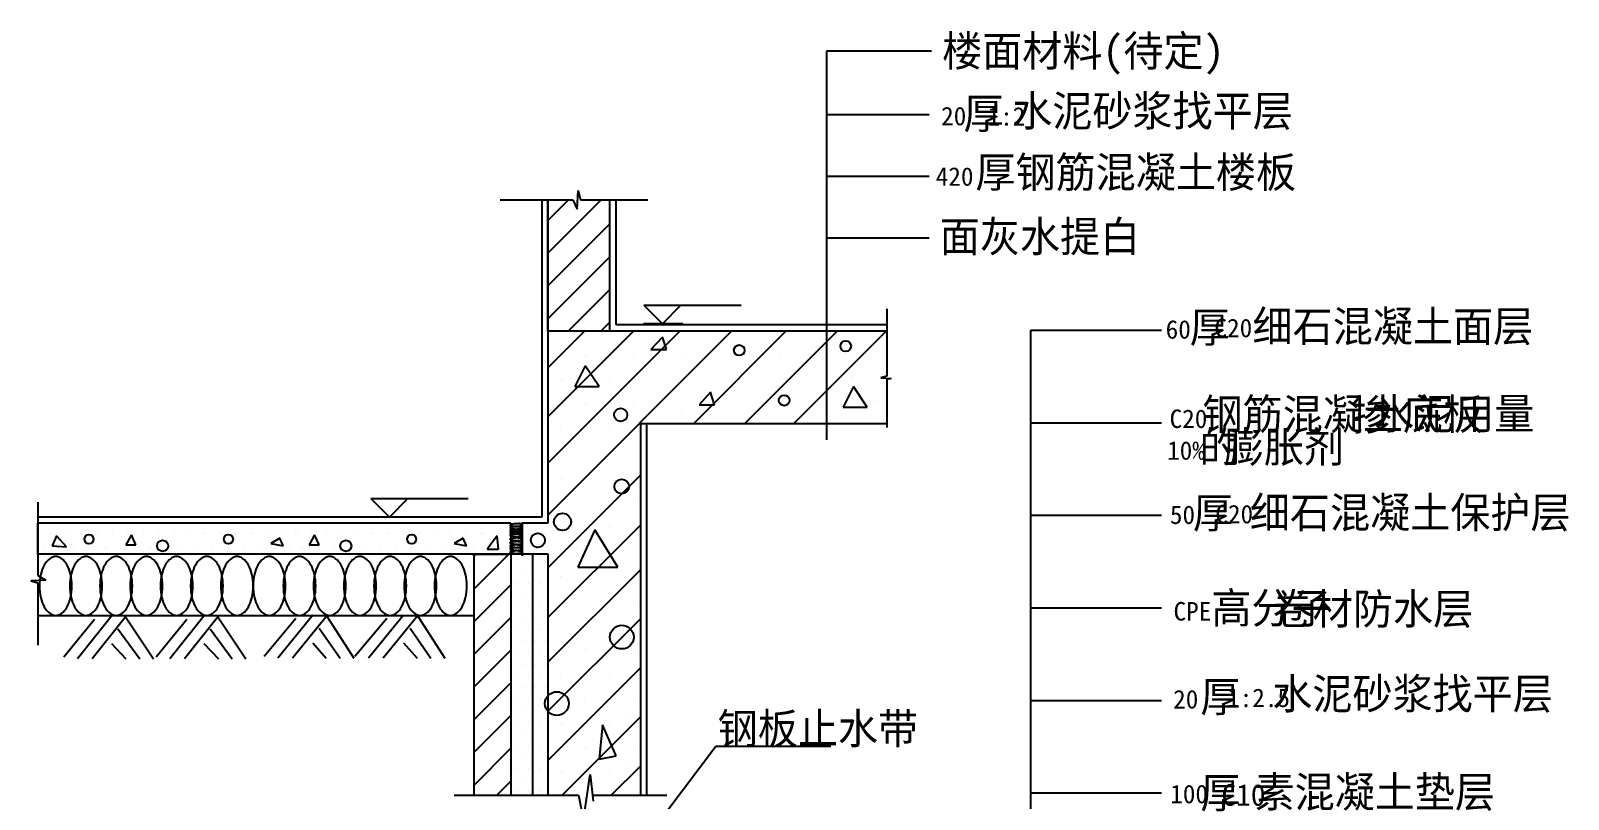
# Model space of a CAD drawing. Header units: metres. Extents: x 3274464 to 3302332, y 2272729 to 2302103.
# Drawn here: x 3277400 to 3302332, y 2289646 to 2302103 of the extents above; entities that cross this region are included whole.
import ezdxf

# ---------------------------------------------------------------- set-up
doc = ezdxf.new("R2010")
doc.units = ezdxf.units.M
doc.layers.add('PUB_DIM', color=3, linetype='Continuous')

# ---------------------------------------------------------------- blocks, each defined once
blk = doc.blocks.new('HN13')
for p, q in [((-300, 300), (1279.69, 300)), ((-300, 300), (0, 0)), ((0, 0), (300, 300)), ((329.35, 0), (-304.88, 0))]:
    blk.add_line(p, q)

msp = doc.modelspace()

# ---------------------------------------------------------------- linework, layer by layer
for p, q in [((3290307.03, 2295473.46), (3290307.03, 2301777.78)), ((3290307.03, 2301777.78), (3292008.3, 2301777.78)), ((3290307.03, 2300743.92), (3291966.74, 2300743.92)), ((3290307.03, 2299743.92), (3291966.74, 2299743.92)), ((3286261.02, 2299211.14), (3286277.92, 2299515.04)), ((3286277.92, 2299515.04), (3286312.8, 2299359.75)), ((3285011.01, 2299359.75), (3286190.79, 2299359.75)), ((3285684.83, 2299359.75), (3285684.83, 2294220.62)), ((3285784.83, 2297239), (3285784.83, 2299359.75)), ((3285784.83, 2299026.13), (3286118.45, 2299359.75)), ((3285784.83, 2298495.8), (3286648.78, 2299359.75)), ((3286190.79, 2299359.75), (3286261.02, 2299211.14)), ((3286312.8, 2299359.75), (3287404.5, 2299359.75)), ((3286884.83, 2299359.75), (3286884.83, 2297339)), ((3285784.83, 2297965.47), (3286784.83, 2298965.47)), ((3290307.03, 2298743.92), (3291966.74, 2298743.92)), ((3285784.83, 2297435.14), (3286784.83, 2298435.14)), ((3286119.02, 2297239), (3286784.83, 2297904.81)), ((3291279.75, 2297597.78), (3291279.75, 2296503.3)), ((3286649.35, 2297239), (3286784.83, 2297374.48)), ((3286884.83, 2297339), (3291279.75, 2297339)), ((3293615.43, 2275831.76), (3293615.43, 2297248.7)), ((3293615.43, 2297248.7), (3295737.04, 2297248.7)), ((3285784.83, 2296639.65), (3286384.18, 2297239)), ((3285784.83, 2297239), (3286784.83, 2297239)), ((3285784.83, 2295095.09), (3287928.74, 2297239)), ((3285784.83, 2294253.16), (3288770.67, 2297239)), ((3285784.83, 2295844.15), (3287179.68, 2297239)), ((3285984.5, 2297237.07), (3285984.5, 2297237.07)), ((3286780, 2297237.07), (3286780, 2297237.07)), ((3287642.49, 2297138.47), (3287457.55, 2296936.86)), ((3287709.74, 2296936.86), (3287642.49, 2297138.47)), ((3288150.65, 2295739), (3289650.65, 2297239)), ((3288979.87, 2295739), (3290479.87, 2297239)), ((3289775.24, 2295739), (3291275.24, 2297239)), ((3286382.25, 2296839.32), (3286382.25, 2296839.32)), ((3287177.75, 2296839.32), (3287177.75, 2296839.32)), ((3287457.55, 2296936.86), (3287709.74, 2296936.86)), ((3287973.24, 2296839.32), (3287973.24, 2296839.32)), ((3288768.74, 2296839.32), (3288768.74, 2296839.32)), ((3289564.23, 2296839.32), (3289564.23, 2296839.32)), ((3290494.86, 2296906.97), (3290494.86, 2296906.97)), ((3286392.34, 2296673.82), (3286224.76, 2296338.88)), ((3286615.78, 2296338.88), (3286392.34, 2296673.82)), ((3290731.41, 2296501.1), (3290731.41, 2296501.1)), ((3291279.75, 2296503.3), (3291183.59, 2296478.01)), ((3285984.5, 2296441.58), (3285984.5, 2296441.58)), ((3286224.76, 2296338.88), (3286615.78, 2296338.88)), ((3286780, 2296441.58), (3286780, 2296441.58)), ((3290741.5, 2296335.59), (3290573.92, 2296000.66)), ((3290964.93, 2296000.66), (3290741.5, 2296335.59)), ((3291183.59, 2296478.01), (3291350.87, 2296467.11)), ((3291350.87, 2296467.11), (3291279.75, 2296449.34)), ((3291279.75, 2296449.34), (3291279.75, 2295670.37)), ((3286382.25, 2296043.83), (3286382.25, 2296043.83)), ((3287177.75, 2296043.83), (3287177.75, 2296043.83)), ((3288420.94, 2296242.17), (3288236, 2296040.56)), ((3288236, 2296040.56), (3288488.19, 2296040.56)), ((3288488.19, 2296040.56), (3288420.94, 2296242.17)), ((3289496.42, 2296027.58), (3289496.42, 2296027.58)), ((3290573.92, 2296000.66), (3290964.93, 2296000.66)), ((3291129.16, 2296103.35), (3291129.16, 2296103.35)), ((3287956.19, 2295943.02), (3287956.19, 2295943.02)), ((3293615.43, 2295748.7), (3295737.04, 2295748.7)), ((3285984.5, 2295646.08), (3285984.5, 2295646.08)), ((3286780, 2295646.08), (3286780, 2295646.08)), ((3287384.83, 2295739), (3287384.83, 2289712.24)), ((3285784.83, 2293396.94), (3287284.83, 2294896.94)), ((3285984.5, 2294850.59), (3285984.5, 2294850.59)), ((3277516.82, 2294460.91), (3277516.82, 2293273.35)), ((3287177.75, 2294452.84), (3287177.75, 2294452.84)), ((3285684.83, 2294220.62), (3277516.82, 2294220.62)), ((3277516.82, 2293620.62), (3277516.82, 2294120.62)), ((3285784.83, 2292591.17), (3287284.83, 2294091.17)), ((3286548.73, 2294011.99), (3286268.74, 2293405.76)), ((3286922.05, 2293405.76), (3286548.73, 2294011.99)), ((3286780, 2294055.09), (3286780, 2294055.09)), ((3293615.43, 2294248.7), (3295737.04, 2294248.7)), ((3277724.76, 2293956.67), (3277724.76, 2293956.67)), ((3277818.63, 2293915.89), (3277746.26, 2293753.16)), ((3277746.26, 2293753.16), (3277981.48, 2293735.07)), ((3277981.48, 2293735.07), (3277818.63, 2293915.89)), ((3277974.76, 2293956.67), (3277974.76, 2293956.67)), ((3278224.76, 2293956.67), (3278224.76, 2293956.67)), ((3278474.76, 2293956.67), (3278474.76, 2293956.67)), ((3278724.76, 2293956.67), (3278724.76, 2293956.67)), ((3279030.91, 2293933.97), (3278940.44, 2293771.24)), ((3278940.44, 2293771.24), (3279103.28, 2293771.24)), ((3278974.76, 2293956.67), (3278974.76, 2293956.67)), ((3279103.28, 2293771.24), (3279030.91, 2293933.97)), ((3279224.76, 2293956.67), (3279224.76, 2293956.67)), ((3279474.76, 2293956.67), (3279474.76, 2293956.67)), ((3279724.76, 2293956.67), (3279724.76, 2293956.67)), ((3279974.76, 2293956.67), (3279974.76, 2293956.67)), ((3280224.76, 2293956.67), (3280224.76, 2293956.67)), ((3280474.76, 2293956.67), (3280474.76, 2293956.67)), ((3280724.76, 2293956.67), (3280724.76, 2293956.67)), ((3280974.76, 2293956.67), (3280974.76, 2293956.67)), ((3281224.76, 2293956.67), (3281224.76, 2293956.67)), ((3281437.37, 2293879.73), (3281292.62, 2293789.32)), ((3281292.62, 2293789.32), (3281491.65, 2293753.16)), ((3281491.65, 2293753.16), (3281437.37, 2293879.73)), ((3281474.76, 2293956.67), (3281474.76, 2293956.67)), ((3281696.47, 2293956.67), (3281696.47, 2293956.67)), ((3281724.76, 2293956.67), (3281724.76, 2293956.67)), ((3282002.62, 2293933.97), (3281912.15, 2293771.24)), ((3281912.15, 2293771.24), (3282074.99, 2293771.24)), ((3281946.47, 2293956.67), (3281946.47, 2293956.67)), ((3282074.99, 2293771.24), (3282002.62, 2293933.97)), ((3282196.47, 2293956.67), (3282196.47, 2293956.67)), ((3284409.08, 2293879.73), (3284264.33, 2293789.32)), ((3284264.33, 2293789.32), (3284463.36, 2293753.16)), ((3284463.36, 2293753.16), (3284409.08, 2293879.73)), ((3284965.63, 2293915.89), (3284802.79, 2293698.91)), ((3284983.73, 2293698.91), (3284965.63, 2293915.89)), ((3284974.76, 2293956.67), (3284974.76, 2293956.67)), ((3285224.76, 2293956.67), (3285224.76, 2293956.67)), ((3285474.76, 2293956.67), (3285474.76, 2293956.67)), ((3286443.57, 2293970.1), (3286443.57, 2293970.1)), ((3277599.76, 2293706.67), (3277599.76, 2293706.67)), ((3277849.76, 2293706.67), (3277849.76, 2293706.67)), ((3278099.76, 2293706.67), (3278099.76, 2293706.67)), ((3278349.76, 2293706.67), (3278349.76, 2293706.67)), ((3278599.76, 2293706.67), (3278599.76, 2293706.67)), ((3278849.76, 2293706.67), (3278849.76, 2293706.67)), ((3279099.76, 2293706.67), (3279099.76, 2293706.67)), ((3279349.76, 2293706.67), (3279349.76, 2293706.67)), ((3279599.76, 2293706.67), (3279599.76, 2293706.67)), ((3279849.76, 2293706.67), (3279849.76, 2293706.67)), ((3280099.76, 2293706.67), (3280099.76, 2293706.67)), ((3280349.76, 2293706.67), (3280349.76, 2293706.67)), ((3280599.76, 2293706.67), (3280599.76, 2293706.67)), ((3280849.76, 2293706.67), (3280849.76, 2293706.67)), ((3281099.76, 2293706.67), (3281099.76, 2293706.67)), ((3281349.76, 2293706.67), (3281349.76, 2293706.67)), ((3281599.76, 2293706.67), (3281599.76, 2293706.67)), ((3281821.47, 2293706.67), (3281821.47, 2293706.67)), ((3282071.47, 2293706.67), (3282071.47, 2293706.67)), ((3282321.47, 2293706.67), (3282321.47, 2293706.67)), ((3282571.47, 2293706.67), (3282571.47, 2293706.67)), ((3282821.47, 2293706.67), (3282821.47, 2293706.67)), ((3283071.47, 2293706.67), (3283071.47, 2293706.67)), ((3283321.47, 2293706.67), (3283321.47, 2293706.67)), ((3283571.47, 2293706.67), (3283571.47, 2293706.67)), ((3283821.47, 2293706.67), (3283821.47, 2293706.67)), ((3284071.47, 2293706.67), (3284071.47, 2293706.67)), ((3284321.47, 2293706.67), (3284321.47, 2293706.67)), ((3284345.18, 2293706.67), (3284345.18, 2293706.67)), ((3284555.91, 2293620.62), (3285155.91, 2293620.62)), ((3284571.47, 2293706.67), (3284571.47, 2293706.67)), ((3284584.83, 2293625.82), (3285184.83, 2293625.82)), ((3284584.83, 2293053.16), (3285157.49, 2293625.82)), ((3284584.83, 2293583.49), (3284627.16, 2293625.82)), ((3284802.79, 2293698.91), (3284983.73, 2293698.91)), ((3284849.76, 2293706.67), (3284849.76, 2293706.67)), ((3285099.76, 2293706.67), (3285099.76, 2293706.67)), ((3285184.83, 2293625.82), (3285784.83, 2293625.82)), ((3285284.93, 2293524.37), (3285284.93, 2293524.37)), ((3285349.76, 2293706.67), (3285349.76, 2293706.67)), ((3285472.43, 2293524.37), (3285472.43, 2293524.37)), ((3285599.76, 2293706.67), (3285599.76, 2293706.67)), ((3285659.93, 2293524.37), (3285659.93, 2293524.37)), ((3285784.83, 2293625.82), (3285784.83, 2293108.43)), ((3285784.83, 2293625.82), (3285784.83, 2293108.43)), ((3286382.25, 2293657.34), (3286382.25, 2293657.34)), ((3286841.32, 2293572.35), (3286841.32, 2293572.35)), ((3277516.82, 2293273.35), (3277642.82, 2293196.71)), ((3285191.18, 2293336.87), (3285191.18, 2293336.87)), ((3285378.68, 2293336.87), (3285378.68, 2293336.87)), ((3285566.18, 2293336.87), (3285566.18, 2293336.87)), ((3285753.68, 2293336.87), (3285753.68, 2293336.87)), ((3285784.83, 2291866.68), (3287284.83, 2293366.68)), ((3285984.5, 2293259.6), (3285984.5, 2293259.6)), ((3286268.74, 2293405.76), (3286922.05, 2293405.76)), ((3277642.82, 2293196.71), (3277399.64, 2293184.25)), ((3277399.64, 2293184.25), (3277516.82, 2293151.32)), ((3277516.82, 2293151.32), (3277516.82, 2292143.4)), ((3284584.83, 2292522.83), (3285184.83, 2293122.83)), ((3285284.93, 2293149.37), (3285284.93, 2293149.37)), ((3285472.43, 2293149.37), (3285472.43, 2293149.37)), ((3285659.93, 2293149.37), (3285659.93, 2293149.37)), ((3285191.18, 2292961.87), (3285191.18, 2292961.87)), ((3285284.93, 2292774.37), (3285284.93, 2292774.37)), ((3285378.68, 2292961.87), (3285378.68, 2292961.87)), ((3285472.43, 2292774.37), (3285472.43, 2292774.37)), ((3285566.18, 2292961.87), (3285566.18, 2292961.87)), ((3285659.93, 2292774.37), (3285659.93, 2292774.37)), ((3285753.68, 2292961.87), (3285753.68, 2292961.87)), ((3287177.75, 2292861.85), (3287177.75, 2292861.85)), ((3278434.49, 2292561.21), (3277934.78, 2291947.61)), ((3278707.79, 2292615.8), (3278156.17, 2291921.79)), ((3278945.85, 2292615.8), (3278394.23, 2291921.79)), ((3278936.68, 2292601.6), (3279391.56, 2291921.79)), ((3279932.92, 2292561.21), (3279433.21, 2291947.61)), ((3280206.22, 2292615.8), (3279654.6, 2291921.79)), ((3280444.27, 2292615.8), (3279892.66, 2291921.79)), ((3280435.11, 2292601.6), (3280889.98, 2291921.79)), ((3281700.74, 2292573.58), (3281184.04, 2291959.97)), ((3281974.03, 2292628.16), (3281405.43, 2291934.15)), ((3282212.09, 2292628.16), (3281643.49, 2291934.15)), ((3282202.93, 2292613.96), (3282640.81, 2291934.15)), ((3283173.32, 2292573.58), (3282656.63, 2291959.97)), ((3283446.62, 2292628.16), (3282878.02, 2291934.15)), ((3283684.68, 2292628.16), (3283116.08, 2291934.15)), ((3283675.52, 2292613.96), (3284113.4, 2291934.15)), ((3284584.83, 2291992.5), (3285184.83, 2292592.5)), ((3285191.18, 2292586.87), (3285191.18, 2292586.87)), ((3285378.68, 2292586.87), (3285378.68, 2292586.87)), ((3285566.18, 2292586.87), (3285566.18, 2292586.87)), ((3285784.83, 2291071.18), (3287284.83, 2292571.18)), ((3293615.43, 2292748.7), (3295737.04, 2292748.7)), ((3278810.99, 2292406.9), (3279167.47, 2291921.79)), ((3280309.41, 2292406.9), (3280665.9, 2291921.79)), ((3282077.23, 2292419.26), (3282416.73, 2291934.15)), ((3283549.82, 2292419.26), (3283889.32, 2291934.15)), ((3285284.93, 2292399.37), (3285284.93, 2292399.37)), ((3285472.43, 2292399.37), (3285472.43, 2292399.37)), ((3285659.93, 2292399.37), (3285659.93, 2292399.37)), ((3286780, 2292464.1), (3286780, 2292464.1)), ((3278706.45, 2292170.31), (3278943.39, 2291921.79)), ((3280204.88, 2292170.31), (3280441.81, 2291921.79)), ((3281972.7, 2292182.68), (3282192.64, 2291934.15)), ((3283445.28, 2292182.68), (3283665.23, 2291934.15)), ((3284584.83, 2291462.17), (3285184.83, 2292062.17)), ((3285191.18, 2292211.87), (3285191.18, 2292211.87)), ((3285284.93, 2292024.37), (3285284.93, 2292024.37)), ((3285378.68, 2292211.87), (3285378.68, 2292211.87)), ((3285472.43, 2292024.37), (3285472.43, 2292024.37)), ((3285566.18, 2292211.87), (3285566.18, 2292211.87)), ((3285659.93, 2292024.37), (3285659.93, 2292024.37)), ((3285753.68, 2292211.87), (3285753.68, 2292211.87)), ((3286382.25, 2292066.35), (3286382.25, 2292066.35)), ((3287177.75, 2292066.35), (3287177.75, 2292066.35)), ((3285191.18, 2291836.87), (3285191.18, 2291836.87)), ((3285378.68, 2291836.87), (3285378.68, 2291836.87)), ((3285566.18, 2291836.87), (3285566.18, 2291836.87)), ((3285753.68, 2291836.87), (3285753.68, 2291836.87)), ((3285784.83, 2290275.69), (3287284.83, 2291775.69)), ((3284584.83, 2290931.84), (3285184.83, 2291531.84)), ((3285284.93, 2291649.37), (3285284.93, 2291649.37)), ((3285472.43, 2291649.37), (3285472.43, 2291649.37)), ((3285659.93, 2291649.37), (3285659.93, 2291649.37)), ((3285984.5, 2291668.6), (3285984.5, 2291668.6)), ((3286780, 2291668.6), (3286780, 2291668.6)), ((3285191.18, 2291461.87), (3285191.18, 2291461.87)), ((3285284.93, 2291274.37), (3285284.93, 2291274.37)), ((3285378.68, 2291461.87), (3285378.68, 2291461.87)), ((3285472.43, 2291274.37), (3285472.43, 2291274.37)), ((3285566.18, 2291461.87), (3285566.18, 2291461.87)), ((3285659.93, 2291274.37), (3285659.93, 2291274.37)), ((3285753.68, 2291461.87), (3285753.68, 2291461.87)), ((3286382.25, 2291270.86), (3286382.25, 2291270.86)), ((3287177.75, 2291270.86), (3287177.75, 2291270.86)), ((3285191.18, 2291086.87), (3285191.18, 2291086.87)), ((3285378.68, 2291086.87), (3285378.68, 2291086.87)), ((3285566.18, 2291086.87), (3285566.18, 2291086.87)), ((3285753.68, 2291086.87), (3285753.68, 2291086.87)), ((3293615.43, 2291248.7), (3295737.04, 2291248.7)), ((3284584.83, 2290401.51), (3285184.83, 2291001.51)), ((3285284.93, 2290899.37), (3285284.93, 2290899.37)), ((3285472.43, 2290899.37), (3285472.43, 2290899.37)), ((3285659.93, 2290899.37), (3285659.93, 2290899.37)), ((3285984.5, 2290873.11), (3285984.5, 2290873.11)), ((3286016.88, 2289712.24), (3287284.83, 2290980.19)), ((3286670.37, 2290854.56), (3286614.51, 2290296.34)), ((3286893.81, 2290352.16), (3286670.37, 2290854.56)), ((3286780, 2290873.11), (3286780, 2290873.11)), ((3287113.89, 2290984.75), (3287113.89, 2290984.75)), ((3285191.18, 2290711.87), (3285191.18, 2290711.87)), ((3285284.93, 2290524.37), (3285284.93, 2290524.37)), ((3285378.68, 2290711.87), (3285378.68, 2290711.87)), ((3285472.43, 2290524.37), (3285472.43, 2290524.37)), ((3285566.18, 2290711.87), (3285566.18, 2290711.87)), ((3285659.93, 2290524.37), (3285659.93, 2290524.37)), ((3285753.68, 2290711.87), (3285753.68, 2290711.87)), ((3286716.14, 2290587), (3286716.14, 2290587)), ((3284584.83, 2289871.18), (3285184.83, 2290471.18)), ((3285191.18, 2290336.87), (3285191.18, 2290336.87)), ((3285378.68, 2290336.87), (3285378.68, 2290336.87)), ((3285566.18, 2290336.87), (3285566.18, 2290336.87)), ((3285753.68, 2290336.87), (3285753.68, 2290336.87)), ((3286382.25, 2290475.36), (3286382.25, 2290475.36)), ((3286548.79, 2287909.66), (3288508.06, 2290506.63)), ((3286614.51, 2290296.34), (3286893.81, 2290352.16)), ((3287177.75, 2290475.36), (3287177.75, 2290475.36)), ((3288508.06, 2290506.63), (3290373.62, 2290506.63)), ((3285284.93, 2290149.37), (3285284.93, 2290149.37)), ((3285472.43, 2290149.37), (3285472.43, 2290149.37)), ((3285659.93, 2290149.37), (3285659.93, 2290149.37)), ((3285984.5, 2290077.61), (3285984.5, 2290077.61)), ((3286363.54, 2289311.82), (3286473.47, 2290047.84)), ((3286473.47, 2290047.84), (3286521.02, 2289612.24)), ((3286780, 2290077.61), (3286780, 2290077.61)), ((3286812.37, 2289712.24), (3287284.83, 2290184.7)), ((3287113.89, 2290189.25), (3287113.89, 2290189.25)), ((3284956.22, 2289712.24), (3285184.83, 2289940.85)), ((3285191.18, 2289961.87), (3285191.18, 2289961.87)), ((3285284.93, 2289774.37), (3285284.93, 2289774.37)), ((3285378.68, 2289961.87), (3285378.68, 2289961.87)), ((3285472.43, 2289774.37), (3285472.43, 2289774.37)), ((3285566.18, 2289961.87), (3285566.18, 2289961.87)), ((3285659.93, 2289774.37), (3285659.93, 2289774.37)), ((3285753.68, 2289961.87), (3285753.68, 2289961.87)), ((3284265.1, 2289712.24), (3286283.41, 2289712.24)), ((3286283.41, 2289712.24), (3286363.54, 2289311.82)), ((3286382.25, 2289679.87), (3286382.25, 2289679.87)), ((3286510.11, 2289712.24), (3287713.97, 2289712.24)), ((3287177.75, 2289679.87), (3287177.75, 2289679.87)), ((3293615.43, 2289748.7), (3295737.04, 2289748.7))]:
    msp.add_line(p, q)
for points in [[(3285784.83, 2299359.75), (3285784.83, 2294120.62)], [(3286784.83, 2299359.75), (3286784.83, 2297239)], [(3285784.83, 2297239), (3291279.75, 2297239)], [(3287284.83, 2295739), (3287284.83, 2289712.24)], [(3287284.83, 2295739), (3291279.75, 2295739)], [(3284551.26, 2294120.62), (3277516.82, 2294120.62)], [(3285184.83, 2294120.62), (3284551.26, 2294120.62)], [(3285184.83, 2294120.62), (3285184.83, 2289712.24)], [(3285784.83, 2294120.62), (3285367.7, 2294120.62)], [(3285371.24, 2293591.34), (3285371.24, 2294132.11)], [(3284553.91, 2293620.62), (3277516.82, 2293620.62)], [(3285184.83, 2293620.62), (3284555.91, 2293620.62)], [(3284584.83, 2293625.82), (3284584.83, 2289712.24)], [(3285784.83, 2293620.62), (3285367.7, 2293620.62)], [(3285534.83, 2293620.62), (3285534.83, 2289712.24)], [(3285784.83, 2293620.62), (3285784.83, 2289712.24)], [(3284584.83, 2292620.62), (3277516.82, 2292620.62)]]:
    msp.add_lwpolyline(points)
for points in [[(3285333.53, 2294063.54, 0.03), (3285297.12, 2294065.76, 0.05), (3285320.92, 2294071.15, 0.05), (3285367.7, 2294083.22, 0.34), (3285372.64, 2294089.53, 0.34), (3285367.7, 2294095.85, 0.05), (3285320.92, 2294107.92, 0.05), (3285297.12, 2294113.3, 0.03), (3285333.53, 2294115.53, 0.07), (3285318.16, 2294113.3, 0.01), (3285244.03, 2294107.92, 0.04), (3285174.95, 2294095.85, 0.34), (3285170.01, 2294089.53, 0.34), (3285174.95, 2294083.22, 0.04), (3285244.03, 2294071.15, 0.01), (3285318.16, 2294065.76, 0.07)], [(3285333.53, 2294018.97, 0.03), (3285297.12, 2294021.2, 0.05), (3285320.92, 2294026.59, 0.05), (3285367.7, 2294038.66, 0.34), (3285372.64, 2294044.97, 0.34), (3285367.7, 2294051.28, 0.05), (3285320.92, 2294063.35, 0.05), (3285297.12, 2294068.74, 0.03), (3285333.53, 2294070.97, 0.07), (3285318.16, 2294068.74, 0.01), (3285244.03, 2294063.35, 0.04), (3285174.95, 2294051.28, 0.34), (3285170.01, 2294044.97, 0.34), (3285174.95, 2294038.66, 0.04), (3285244.03, 2294026.59, 0.01), (3285318.16, 2294021.2, 0.07)], [(3285333.53, 2293974.41, 0.03), (3285297.12, 2293976.63, 0.05), (3285320.92, 2293982.02, 0.05), (3285367.7, 2293994.09, 0.34), (3285372.64, 2294000.4, 0.34), (3285367.7, 2294006.72, 0.05), (3285320.92, 2294018.78, 0.05), (3285297.12, 2294024.17, 0.03), (3285333.53, 2294026.4, 0.07), (3285318.16, 2294024.17, 0.01), (3285244.03, 2294018.78, 0.04), (3285174.95, 2294006.72, 0.34), (3285170.01, 2294000.4, 0.34), (3285174.95, 2293994.09, 0.04), (3285244.03, 2293982.02, 0.01), (3285318.16, 2293976.63, 0.07)], [(3285333.53, 2293944.69, 0.03), (3285297.12, 2293946.92, 0.05), (3285320.92, 2293952.31, 0.05), (3285367.7, 2293964.38, 0.34), (3285372.64, 2293970.69, 0.34), (3285367.7, 2293977, 0.05), (3285320.92, 2293989.07, 0.05), (3285297.12, 2293994.46, 0.03), (3285333.53, 2293996.69, 0.07), (3285318.16, 2293994.46, 0.01), (3285244.03, 2293989.07, 0.04), (3285174.95, 2293977, 0.34), (3285170.01, 2293970.69, 0.34), (3285174.95, 2293964.38, 0.04), (3285244.03, 2293952.31, 0.01), (3285318.16, 2293946.92, 0.07)], [(3285333.53, 2293900.13, 0.03), (3285297.12, 2293902.36, 0.05), (3285320.92, 2293907.74, 0.05), (3285367.7, 2293919.81, 0.34), (3285372.64, 2293926.13, 0.34), (3285367.7, 2293932.44, 0.05), (3285320.92, 2293944.51, 0.05), (3285297.12, 2293949.9, 0.03), (3285333.53, 2293952.12, 0.07), (3285318.16, 2293949.9, 0.01), (3285244.03, 2293944.51, 0.04), (3285174.95, 2293932.44, 0.34), (3285170.01, 2293926.13, 0.34), (3285174.95, 2293919.81, 0.04), (3285244.03, 2293907.74, 0.01), (3285318.16, 2293902.36, 0.07)], [(3285333.53, 2293833.28, 0.03), (3285297.12, 2293835.51, 0.05), (3285320.92, 2293840.89, 0.05), (3285367.7, 2293852.96, 0.34), (3285372.64, 2293859.28, 0.34), (3285367.7, 2293865.59, 0.05), (3285320.92, 2293877.66, 0.05), (3285297.12, 2293883.05, 0.03), (3285333.53, 2293885.27, 0.07), (3285318.16, 2293883.05, 0.01), (3285244.03, 2293877.66, 0.04), (3285174.95, 2293865.59, 0.34), (3285170.01, 2293859.28, 0.34), (3285174.95, 2293852.96, 0.04), (3285244.03, 2293840.89, 0.01), (3285318.16, 2293835.51, 0.07)], [(3285333.53, 2293773.86, 0.03), (3285297.12, 2293776.08, 0.05), (3285320.92, 2293781.47, 0.05), (3285367.7, 2293793.54, 0.34), (3285372.64, 2293799.85, 0.34), (3285367.7, 2293806.17, 0.05), (3285320.92, 2293818.24, 0.05), (3285297.12, 2293823.62, 0.03), (3285333.53, 2293825.85, 0.07), (3285318.16, 2293823.62, 0.01), (3285244.03, 2293818.24, 0.04), (3285174.95, 2293806.17, 0.34), (3285170.01, 2293799.85, 0.34), (3285174.95, 2293793.54, 0.04), (3285244.03, 2293781.47, 0.01), (3285318.16, 2293776.08, 0.07)], [(3285333.53, 2293721.86, 0.03), (3285297.12, 2293724.09, 0.05), (3285320.92, 2293729.48, 0.05), (3285367.7, 2293741.55, 0.34), (3285372.64, 2293747.86, 0.34), (3285367.7, 2293754.17, 0.05), (3285320.92, 2293766.24, 0.05), (3285297.12, 2293771.63, 0.03), (3285333.53, 2293773.86, 0.07), (3285318.16, 2293771.63, 0.01), (3285244.03, 2293766.24, 0.04), (3285174.95, 2293754.17, 0.34), (3285170.01, 2293747.86, 0.34), (3285174.95, 2293741.55, 0.04), (3285244.03, 2293729.48, 0.01), (3285318.16, 2293724.09, 0.07)], [(3278067.5, 2293103.17, 0.06), (3278045.87, 2293295.28, 0.07), (3277990.57, 2293440.62, 0.11), (3277895.69, 2293550.03, 0.16), (3277804.85, 2293580.39, 0.16), (3277714, 2293550.03, 0.11), (3277619.12, 2293440.62, 0.07), (3277563.82, 2293295.28, 0.06), (3277542.19, 2293103.17, 0.06), (3277563.82, 2292911.05, 0.07), (3277619.12, 2292765.72, 0.11), (3277714, 2292656.31, 0.16), (3277804.85, 2292625.94, 0.16), (3277895.69, 2292656.31, 0.11), (3277990.57, 2292765.72, 0.07), (3278045.87, 2292911.05, 0.06)], [(3278557.5, 2293103.17, 0.06), (3278535.87, 2293295.28, 0.07), (3278480.57, 2293440.62, 0.11), (3278385.69, 2293550.03, 0.16), (3278294.85, 2293580.39, 0.16), (3278204, 2293550.03, 0.11), (3278109.12, 2293440.62, 0.07), (3278053.82, 2293295.28, 0.06), (3278032.19, 2293103.17, 0.06), (3278053.82, 2292911.05, 0.07), (3278109.12, 2292765.72, 0.11), (3278204, 2292656.31, 0.16), (3278294.85, 2292625.94, 0.16), (3278385.69, 2292656.31, 0.11), (3278480.57, 2292765.72, 0.07), (3278535.87, 2292911.05, 0.06)], [(3279047.5, 2293103.17, 0.06), (3279025.87, 2293295.28, 0.07), (3278970.57, 2293440.62, 0.11), (3278875.69, 2293550.03, 0.16), (3278784.85, 2293580.39, 0.16), (3278694, 2293550.03, 0.11), (3278599.12, 2293440.62, 0.07), (3278543.82, 2293295.28, 0.06), (3278522.19, 2293103.17, 0.06), (3278543.82, 2292911.05, 0.07), (3278599.12, 2292765.72, 0.11), (3278694, 2292656.31, 0.16), (3278784.85, 2292625.94, 0.16), (3278875.69, 2292656.31, 0.11), (3278970.57, 2292765.72, 0.07), (3279025.87, 2292911.05, 0.06)], [(3279537.5, 2293103.17, 0.06), (3279515.87, 2293295.28, 0.07), (3279460.57, 2293440.62, 0.11), (3279365.69, 2293550.03, 0.16), (3279274.85, 2293580.39, 0.16), (3279184, 2293550.03, 0.11), (3279089.12, 2293440.62, 0.07), (3279033.82, 2293295.28, 0.06), (3279012.19, 2293103.17, 0.06), (3279033.82, 2292911.05, 0.07), (3279089.12, 2292765.72, 0.11), (3279184, 2292656.31, 0.16), (3279274.85, 2292625.94, 0.16), (3279365.69, 2292656.31, 0.11), (3279460.57, 2292765.72, 0.07), (3279515.87, 2292911.05, 0.06)], [(3280027.5, 2293103.17, 0.06), (3280005.87, 2293295.28, 0.07), (3279950.57, 2293440.62, 0.11), (3279855.69, 2293550.03, 0.16), (3279764.85, 2293580.39, 0.16), (3279674, 2293550.03, 0.11), (3279579.12, 2293440.62, 0.07), (3279523.82, 2293295.28, 0.06), (3279502.19, 2293103.17, 0.06), (3279523.82, 2292911.05, 0.07), (3279579.12, 2292765.72, 0.11), (3279674, 2292656.31, 0.16), (3279764.85, 2292625.94, 0.16), (3279855.69, 2292656.31, 0.11), (3279950.57, 2292765.72, 0.07), (3280005.87, 2292911.05, 0.06)], [(3280517.5, 2293103.17, 0.06), (3280495.87, 2293295.28, 0.07), (3280440.57, 2293440.62, 0.11), (3280345.69, 2293550.03, 0.16), (3280254.85, 2293580.39, 0.16), (3280164, 2293550.03, 0.11), (3280069.12, 2293440.62, 0.07), (3280013.82, 2293295.28, 0.06), (3279992.19, 2293103.17, 0.06), (3280013.82, 2292911.05, 0.07), (3280069.12, 2292765.72, 0.11), (3280164, 2292656.31, 0.16), (3280254.85, 2292625.94, 0.16), (3280345.69, 2292656.31, 0.11), (3280440.57, 2292765.72, 0.07), (3280495.87, 2292911.05, 0.06)], [(3281007.5, 2293103.17, 0.06), (3280985.87, 2293295.28, 0.07), (3280930.57, 2293440.62, 0.11), (3280835.69, 2293550.03, 0.16), (3280744.85, 2293580.39, 0.16), (3280654, 2293550.03, 0.11), (3280559.12, 2293440.62, 0.07), (3280503.82, 2293295.28, 0.06), (3280482.19, 2293103.17, 0.06), (3280503.82, 2292911.05, 0.07), (3280559.12, 2292765.72, 0.11), (3280654, 2292656.31, 0.16), (3280744.85, 2292625.94, 0.16), (3280835.69, 2292656.31, 0.11), (3280930.57, 2292765.72, 0.07), (3280985.87, 2292911.05, 0.06)], [(3281530.5, 2293103.17, 0.06), (3281508.88, 2293295.28, 0.07), (3281453.57, 2293440.62, 0.11), (3281358.69, 2293550.03, 0.16), (3281267.85, 2293580.39, 0.16), (3281177, 2293550.03, 0.11), (3281082.13, 2293440.62, 0.07), (3281026.82, 2293295.28, 0.06), (3281005.2, 2293103.17, 0.06), (3281026.82, 2292911.05, 0.07), (3281082.13, 2292765.72, 0.11), (3281177, 2292656.31, 0.16), (3281267.85, 2292625.94, 0.16), (3281358.69, 2292656.31, 0.11), (3281453.57, 2292765.72, 0.07), (3281508.88, 2292911.05, 0.06)], [(3282020.5, 2293103.17, 0.06), (3281998.88, 2293295.28, 0.07), (3281943.57, 2293440.62, 0.11), (3281848.69, 2293550.03, 0.16), (3281757.85, 2293580.39, 0.16), (3281667, 2293550.03, 0.11), (3281572.13, 2293440.62, 0.07), (3281516.82, 2293295.28, 0.06), (3281495.2, 2293103.17, 0.06), (3281516.82, 2292911.05, 0.07), (3281572.13, 2292765.72, 0.11), (3281667, 2292656.31, 0.16), (3281757.85, 2292625.94, 0.16), (3281848.69, 2292656.31, 0.11), (3281943.57, 2292765.72, 0.07), (3281998.88, 2292911.05, 0.06)], [(3282510.5, 2293103.17, 0.06), (3282488.88, 2293295.28, 0.07), (3282433.57, 2293440.62, 0.11), (3282338.69, 2293550.03, 0.16), (3282247.85, 2293580.39, 0.16), (3282157, 2293550.03, 0.11), (3282062.13, 2293440.62, 0.07), (3282006.82, 2293295.28, 0.06), (3281985.2, 2293103.17, 0.06), (3282006.82, 2292911.05, 0.07), (3282062.13, 2292765.72, 0.11), (3282157, 2292656.31, 0.16), (3282247.85, 2292625.94, 0.16), (3282338.69, 2292656.31, 0.11), (3282433.57, 2292765.72, 0.07), (3282488.88, 2292911.05, 0.06)], [(3283000.5, 2293103.17, 0.06), (3282978.88, 2293295.28, 0.07), (3282923.57, 2293440.62, 0.11), (3282828.69, 2293550.03, 0.16), (3282737.85, 2293580.39, 0.16), (3282647, 2293550.03, 0.11), (3282552.13, 2293440.62, 0.07), (3282496.82, 2293295.28, 0.06), (3282475.2, 2293103.17, 0.06), (3282496.82, 2292911.05, 0.07), (3282552.13, 2292765.72, 0.11), (3282647, 2292656.31, 0.16), (3282737.85, 2292625.94, 0.16), (3282828.69, 2292656.31, 0.11), (3282923.57, 2292765.72, 0.07), (3282978.88, 2292911.05, 0.06)], [(3283490.5, 2293103.17, 0.06), (3283468.88, 2293295.28, 0.07), (3283413.57, 2293440.62, 0.11), (3283318.69, 2293550.03, 0.16), (3283227.85, 2293580.39, 0.16), (3283137, 2293550.03, 0.11), (3283042.13, 2293440.62, 0.07), (3282986.82, 2293295.28, 0.06), (3282965.2, 2293103.17, 0.06), (3282986.82, 2292911.05, 0.07), (3283042.13, 2292765.72, 0.11), (3283137, 2292656.31, 0.16), (3283227.85, 2292625.94, 0.16), (3283318.69, 2292656.31, 0.11), (3283413.57, 2292765.72, 0.07), (3283468.88, 2292911.05, 0.06)], [(3283980.5, 2293103.17, 0.06), (3283958.88, 2293295.28, 0.07), (3283903.57, 2293440.62, 0.11), (3283808.69, 2293550.03, 0.16), (3283717.85, 2293580.39, 0.16), (3283627, 2293550.03, 0.11), (3283532.13, 2293440.62, 0.07), (3283476.82, 2293295.28, 0.06), (3283455.2, 2293103.17, 0.06), (3283476.82, 2292911.05, 0.07), (3283532.13, 2292765.72, 0.11), (3283627, 2292656.31, 0.16), (3283717.85, 2292625.94, 0.16), (3283808.69, 2292656.31, 0.11), (3283903.57, 2292765.72, 0.07), (3283958.88, 2292911.05, 0.06)], [(3284470.5, 2293103.17, 0.06), (3284448.88, 2293295.28, 0.07), (3284393.57, 2293440.62, 0.11), (3284298.69, 2293550.03, 0.16), (3284207.85, 2293580.39, 0.16), (3284117, 2293550.03, 0.11), (3284022.13, 2293440.62, 0.07), (3283966.82, 2293295.28, 0.06), (3283945.2, 2293103.17, 0.06), (3283966.82, 2292911.05, 0.07), (3284022.13, 2292765.72, 0.11), (3284117, 2292656.31, 0.16), (3284207.85, 2292625.94, 0.16), (3284298.69, 2292656.31, 0.11), (3284393.57, 2292765.72, 0.07), (3284448.88, 2292911.05, 0.06)], [(3285333.53, 2293677.3, 0.03), (3285297.12, 2293679.52, 0.05), (3285320.92, 2293684.91, 0.05), (3285367.7, 2293696.98, 0.34), (3285372.64, 2293703.29, 0.34), (3285367.7, 2293709.61, 0.05), (3285320.92, 2293721.68, 0.05), (3285297.12, 2293727.07, 0.03), (3285333.53, 2293729.29, 0.07), (3285318.16, 2293727.07, 0.01), (3285244.03, 2293721.68, 0.04), (3285174.95, 2293709.61, 0.34), (3285170.01, 2293703.29, 0.34), (3285174.95, 2293696.98, 0.04), (3285244.03, 2293684.91, 0.01), (3285318.16, 2293679.52, 0.07)], [(3285333.53, 2293625.3, 0.03), (3285297.12, 2293627.53, 0.05), (3285320.92, 2293632.92, 0.05), (3285367.7, 2293644.99, 0.34), (3285372.64, 2293651.3, 0.34), (3285367.7, 2293657.61, 0.05), (3285320.92, 2293669.68, 0.05), (3285297.12, 2293675.07, 0.03), (3285333.53, 2293677.3, 0.07), (3285318.16, 2293675.07, 0.01), (3285244.03, 2293669.68, 0.04), (3285174.95, 2293657.61, 0.34), (3285170.01, 2293651.3, 0.34), (3285174.95, 2293644.99, 0.04), (3285244.03, 2293632.92, 0.01), (3285318.16, 2293627.53, 0.07)]]:
    msp.add_lwpolyline(points, format="xyb", close=True)
for centre, radius in [((3288888.83, 2296923.2), 85.94), ((3290614.95, 2296990.84), 85.94), ((3289616.51, 2296111.45), 85.94), ((3286966.12, 2295878.22), 106.6), ((3286982.98, 2294715.26), 119.18), ((3286021.63, 2294142.2), 138.99), ((3278343.35, 2293861.64), 74.55), ((3279537.53, 2293753.16), 90.41), ((3280605.06, 2293861.64), 74.55), ((3282509.24, 2293753.16), 90.41), ((3283576.77, 2293861.64), 74.55), ((3285622.71, 2293843.56), 114.36), ((3286984.64, 2292274.44), 192.28), ((3285930.97, 2291196.14), 192.28)]:
    msp.add_circle(centre, radius)
at = {"layer": 'PUB_DIM'}
for p, q in [((3287575.49, 2297237.07), (3287575.49, 2297237.07)), ((3288370.99, 2297237.07), (3288370.99, 2297237.07)), ((3289166.48, 2297237.07), (3289166.48, 2297237.07)), ((3282915.27, 2294520.62), (3284494.97, 2294520.62)), ((3282915.27, 2294520.62), (3283215.27, 2294220.62)), ((3283215.27, 2294220.62), (3283515.27, 2294520.62)), ((3283544.63, 2294220.62), (3282910.4, 2294220.62)), ((3282446.47, 2293956.67), (3282446.47, 2293956.67)), ((3282696.47, 2293956.67), (3282696.47, 2293956.67)), ((3282946.47, 2293956.67), (3282946.47, 2293956.67)), ((3283196.47, 2293956.67), (3283196.47, 2293956.67)), ((3283446.47, 2293956.67), (3283446.47, 2293956.67)), ((3283696.47, 2293956.67), (3283696.47, 2293956.67)), ((3283946.47, 2293956.67), (3283946.47, 2293956.67)), ((3284196.47, 2293956.67), (3284196.47, 2293956.67)), ((3284446.47, 2293956.67), (3284446.47, 2293956.67)), ((3284696.47, 2293956.67), (3284696.47, 2293956.67)), ((3284724.76, 2293956.67), (3284724.76, 2293956.67))]:
    msp.add_line(p, q, dxfattribs=at)

# ---------------------------------------------------------------- block references
msp.add_blockref('HN13', (3287641.88, 2297353.33), dxfattribs=at)

# ---------------------------------------------------------------- texts
for s, height, p in [('楼面材料(待定)', 500, (3292178.2, 2301524.86)), ('厚', 500, (3292525.47, 2300510.94)), ('水泥砂浆找平层', 500, (3293315.03, 2300553.59)), ('20', 300, (3292162.31, 2300569.52)), ('1:2', 300, (3292915.47, 2300564.7)), ('厚钢筋混凝土楼板', 500, (3292718.15, 2299559.76)), ('420', 300, (3292074.84, 2299589.81)), ('面灰水提白', 500, (3292140.13, 2298516.82)), ('厚', 500, (3296192.59, 2297046.85)), ('细石混凝土面层', 500, (3297212.3, 2297061.76)), ('60', 300, (3295803.56, 2297111.76)), ('C20', 300, (3296594.54, 2297134.33)), ('  钢筋混凝土底板', 500, (3295721.4, 2295637.9)), ('掺', 500, (3298831.78, 2295623.69)), ('水泥用量', 500, (3299181.83, 2295645.55)), ('C20', 300, (3295867.18, 2295663.47)), ('的', 500, (3296352.32, 2295104.96)), ('膨胀剂', 500, (3296746.12, 2295104.96)), ('10%', 300, (3295827.25, 2295148.68)), ('厚', 500, (3296244.97, 2294037.17)), ('细石混凝土保护层', 500, (3297168.78, 2294044.08)), ('50', 300, (3295872.25, 2294107.7)), ('C20', 300, (3296609.59, 2294117.93)), ('高分子', 500, (3296544.77, 2292496.41)), ('卷材防水层', 500, (3297539.41, 2292480.99)), ('CPE', 300, (3295930.98, 2292542.41)), ('厚', 500, (3296365.56, 2291059.06)), ('水泥砂浆找平层', 500, (3297532.82, 2291106.31)), ('20', 300, (3295925.08, 2291116.3)), ('1:2.5', 300, (3296799.75, 2291139.92)), ('钢板止水带', 500, (3288539.3, 2290541.7)), ('厚', 500, (3296365.56, 2289499.9)), ('素混凝土垫层', 500, (3297244.02, 2289514.6)), ('100', 300, (3295877.8, 2289580.77)), ('C10', 350, (3296708.53, 2289540.32))]:
    msp.add_text(s, height=height).set_placement(p)

doc.saveas('drawing.dxf')
